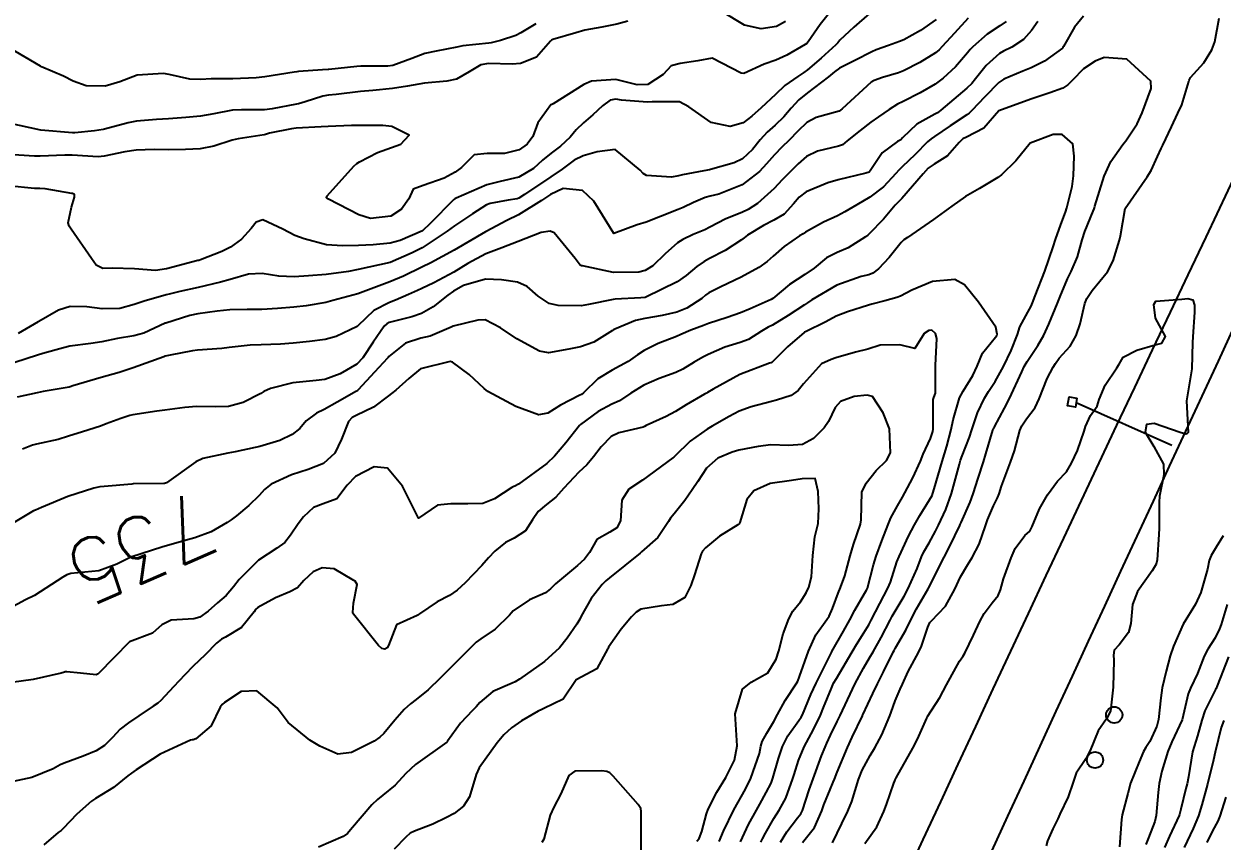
# Model space of a CAD drawing. Header units: metres. Extents: x 318500 to 325275, y 7408834 to 7428799.
# Drawn here: x 319993.8 to 320068.9, y 7411894.6 to 7411945.8 of the extents above; entities that cross this region are included whole.
import ezdxf
from ezdxf.enums import TextEntityAlignment as Align

# ---------------------------------------------------------------- set-up
doc = ezdxf.new("R2010")
doc.units = ezdxf.units.M
doc.header["$MEASUREMENT"] = 0
for name, color, linetype in [('Cotas', 45, 'Continuous'), ('Curvas de Nivel 1m', 11, 'Continuous'), ('Curvas de Nivel 5m', 15, 'Continuous'), ('Linha Férrea', 20, 'Continuous'), ('Postes', 20, 'Continuous'), ('Pórticos', 45, 'Continuous')]:
    doc.layers.add(name, color=color, linetype=linetype)
doc.styles.add('Style-STANDARD', font='STANDARD.shx')

msp = doc.modelspace()

# ---------------------------------------------------------------- linework, layer by layer
at = {"layer": 'Curvas de Nivel 1m', "flags": 128}
for points, elevation in [([(320046.822, 7411946.413), (320045.851, 7411945.563), (320044.974, 7411944.739), (320044.838, 7411944.576), (320044.716, 7411944.444), (320043.79, 7411943.625), (320042.946, 7411942.889), (320042.709, 7411942.707), (320042.331, 7411942.476), (320041.519, 7411941.899), (320040.928, 7411941.333), (320040.036, 7411940.503), (320039.448, 7411939.976), (320038.906, 7411939.557), (320038.097, 7411939.338), (320036.905, 7411939.582), (320035.508, 7411940.564), (320034.923, 7411940.878), (320033.206, 7411940.879), (320032.923, 7411940.859), (320031.282, 7411940.983), (320030.924, 7411941.039), (320030.571, 7411940.986), (320030.091, 7411940.638), (320029.492, 7411940.063), (320028.904, 7411939.561), (320028.44, 7411939.114), (320028.072, 7411938.662), (320027.461, 7411938.091), (320026.875, 7411937.655), (320026.336, 7411937.22), (320025.766, 7411936.696), (320024.854, 7411936.153), (320023.684, 7411935.889), (320022.85, 7411935.684), (320020.93, 7411934.848), (320020.84, 7411934.805), (320020.78, 7411934.761), (320019.289, 7411933.255), (320018.823, 7411932.79), (320017.41, 7411932.195), (320016.798, 7411932.025), (320015.715, 7411931.907), (320014.795, 7411931.87), (320013.797, 7411931.853), (320012.796, 7411931.912), (320011.401, 7411932.284), (320010.804, 7411932.505), (320010.059, 7411932.901), (320008.819, 7411933.492), (320008.399, 7411933.343), (320008.087, 7411932.931), (320007.477, 7411932.262), (320006.792, 7411931.767), (320006.248, 7411931.495), (320004.9, 7411930.969), (320004.806, 7411930.944), (320004.78, 7411930.936), (320004.736, 7411930.927), (320002.774, 7411930.411), (320002.078, 7411930.315), (320000.774, 7411930.41), (319999.363, 7411930.456), (319998.774, 7411930.437), (319998.366, 7411930.646), (319998.066, 7411931.061), (319996.807, 7411932.89), (319996.668, 7411933.082), (319996.609, 7411933.287), (319996.828, 7411934.279), (319997.001, 7411934.914), (319997.016, 7411935.077), (319996.891, 7411935.13), (319996.841, 7411935.139), (319995.165, 7411935.427), (319994.843, 7411935.443), (319994.5, 7411935.457), (319992.845, 7411935.617)], 741), ([(320044.314, 7411946.45), (320043.73, 7411945.718), (320042.972, 7411944.629), (320042.9, 7411944.542), (320042.795, 7411944.472), (320041.639, 7411943.804), (320040.955, 7411943.486), (320040.222, 7411943.23), (320038.942, 7411942.663), (320038.793, 7411942.671), (320036.956, 7411943.607), (320036.072, 7411943.44), (320034.951, 7411943.286), (320034.392, 7411943.135), (320033.889, 7411942.586), (320032.934, 7411941.965), (320032.267, 7411941.943), (320030.936, 7411942.28), (320029.412, 7411942.168), (320028.933, 7411941.956), (320027.003, 7411940.761), (320026.92, 7411940.716), (320026.861, 7411940.681), (320026.04, 7411939.556), (320025.725, 7411938.697), (320025.364, 7411938.222), (320024.877, 7411937.876), (320023.956, 7411937.637), (320022.874, 7411937.647), (320022.059, 7411937.555), (320021.266, 7411936.754), (320020.857, 7411936.461), (320020.179, 7411936.096), (320018.848, 7411935.629), (320018.233, 7411935.41), (320017.959, 7411934.799), (320017.488, 7411934.146), (320016.824, 7411933.715), (320015.561, 7411933.569), (320014.824, 7411933.793), (320012.933, 7411934.775), (320012.839, 7411934.832), (320012.802, 7411934.87), (320012.796, 7411934.915), (320012.841, 7411934.982), (320014.512, 7411936.845), (320014.692, 7411937.013), (320014.864, 7411937.12), (320015.998, 7411937.698), (320016.878, 7411938.018), (320017.458, 7411938.227), (320017.984, 7411938.799), (320016.898, 7411939.341), (320016.331, 7411939.386), (320014.898, 7411939.396), (320014.359, 7411939.387), (320012.897, 7411939.331), (320012.465, 7411939.306), (320010.895, 7411939.225), (320010.597, 7411939.192), (320009.233, 7411938.915), (320008.971, 7411938.836), (320008.888, 7411938.808), (320007.263, 7411938.566), (320006.883, 7411938.466), (320005.748, 7411938.09), (320004.874, 7411937.932), (320003.969, 7411937.888), (320002.873, 7411937.88), (320002.001, 7411937.885), (320000.872, 7411937.849), (320000.16, 7411937.748), (319998.866, 7411937.467), (319998.483, 7411937.439), (319996.867, 7411937.53), (319996.412, 7411937.541), (319994.865, 7411937.47), (319994.51, 7411937.469), (319992.867, 7411937.576)], 742), ([(320060.24, 7411946.238), (320059.675, 7411945.558), (320058.972, 7411944.355), (320058.935, 7411944.286), (320058.909, 7411944.251), (320057.795, 7411943.43), (320056.951, 7411943.016), (320056.429, 7411942.807), (320055.24, 7411942.306), (320054.938, 7411942.099), (320054.058, 7411941.189), (320053.244, 7411940.327), (320053.076, 7411940.17), (320052.916, 7411940.059), (320051.879, 7411939.371), (320050.895, 7411938.715), (320050.687, 7411938.569), (320050.46, 7411938.366), (320049.676, 7411937.58), (320048.866, 7411936.803), (320048.657, 7411936.598), (320048.476, 7411936.394), (320047.7, 7411935.553), (320046.845, 7411934.895), (320046.023, 7411934.422), (320045.284, 7411933.982), (320044.829, 7411933.734), (320043.939, 7411933.337), (320042.814, 7411932.712), (320042.668, 7411932.616), (320042.441, 7411932.474), (320041.471, 7411931.812), (320040.791, 7411931.203), (320040.416, 7411930.865), (320039.9, 7411930.503), (320038.774, 7411929.883), (320037.504, 7411929.276), (320036.764, 7411928.901), (320036.558, 7411928.756), (320036.312, 7411928.554), (320035.369, 7411927.945), (320034.747, 7411927.701), (320033.835, 7411927.493), (320032.741, 7411927.307), (320032.168, 7411927.18), (320030.858, 7411926.628), (320030.775, 7411926.583), (320030.729, 7411926.545), (320029.551, 7411925.808), (320028.713, 7411925.524), (320027.994, 7411925.377), (320026.707, 7411925.14), (320026.152, 7411925.244), (320024.72, 7411926.034), (320023.695, 7411926.72), (320022.737, 7411927.226), (320022.273, 7411927.201), (320020.731, 7411926.819), (320020.691, 7411926.8), (320020.619, 7411926.762), (320019.3, 7411926.203), (320018.719, 7411926.076), (320017.757, 7411925.757), (320016.702, 7411924.921), (320016.654, 7411924.857), (320016.615, 7411924.811), (320015.802, 7411923.934), (320014.789, 7411922.838), (320014.731, 7411922.788), (320014.679, 7411922.756), (320013.472, 7411922.054), (320012.661, 7411921.605), (320012.164, 7411921.368), (320011.519, 7411920.881), (320011.118, 7411920.41), (320010.637, 7411920.022), (320009.883, 7411919.65), (320008.625, 7411919.28), (320008.33, 7411919.219), (320007.076, 7411918.943), (320006.619, 7411918.863), (320005.051, 7411918.531), (320004.613, 7411918.318), (320002.764, 7411916.998), (320002.64, 7411916.959), (320002.599, 7411916.957), (320000.692, 7411916.935), (320000.598, 7411916.929), (319998.868, 7411916.775), (319998.595, 7411916.746), (319998.211, 7411916.672), (319996.581, 7411916.149), (319994.932, 7411915.463), (319994.572, 7411915.295), (319994.444, 7411915.238), (319994.235, 7411915.113), (319993.194, 7411914.49)], 736), ([(320052.997, 7411946.131), (320052.141, 7411945.184), (320051.382, 7411944.354), (320051.183, 7411944.141), (320050.964, 7411943.959), (320049.976, 7411943.353), (320048.946, 7411942.812), (320048.643, 7411942.695), (320047.633, 7411942.403), (320047.122, 7411942.225), (320046.937, 7411942.113), (320045.108, 7411940.437), (320045.006, 7411940.352), (320044.918, 7411940.303), (320043.483, 7411939.889), (320042.907, 7411939.592), (320042.329, 7411939.046), (320041.79, 7411938.481), (320041.341, 7411938.028), (320040.876, 7411937.552), (320040.372, 7411936.993), (320039.924, 7411936.504), (320038.851, 7411935.669), (320037.389, 7411935.085), (320036.844, 7411934.967), (320036.519, 7411934.878), (320035.789, 7411934.561), (320035.147, 7411934.255), (320034.833, 7411934.135), (320033.718, 7411933.696), (320032.821, 7411933.327), (320032.267, 7411933.16), (320030.81, 7411932.63), (320029.556, 7411934.643), (320028.847, 7411935.328), (320027.632, 7411935.453), (320026.844, 7411935.067), (320026.277, 7411934.688), (320024.826, 7411933.79), (320024.101, 7411933.437), (320022.81, 7411932.762), (320022.76, 7411932.731), (320020.792, 7411931.573), (320019.328, 7411930.782), (320018.777, 7411930.507), (320017.624, 7411929.949), (320016.768, 7411929.591), (320014.76, 7411928.84), (320013.194, 7411928.423), (320012.752, 7411928.308), (320011.528, 7411928.102), (320010.747, 7411928.014), (320009.722, 7411927.929), (320008.744, 7411927.872), (320007.818, 7411927.859), (320006.743, 7411927.84), (320005.941, 7411927.759), (320004.739, 7411927.595), (320004.229, 7411927.486), (320002.73, 7411927.015), (320002.695, 7411927.001), (320001.351, 7411926.39), (320000.718, 7411926.218), (319999.709, 7411926.046), (319998.712, 7411925.836), (319998.028, 7411925.742), (319996.707, 7411925.564), (319996.326, 7411925.465), (319995.032, 7411925.105), (319994.699, 7411925.007), (319993.279, 7411924.539)], 739), ([(320041.555, 7411945.921), (320040.987, 7411945.59), (320040.03, 7411945.459), (320038.987, 7411945.679), (320037.581, 7411946.541)], 743), ([(320044.505, 7411894.437), (320045.091, 7411895.656), (320045.462, 7411896.423), (320045.717, 7411897.042), (320046.135, 7411898.413), (320046.366, 7411899.004), (320046.87, 7411899.91), (320047.16, 7411900.402), (320047.589, 7411901.201), (320048.089, 7411902.393), (320048.173, 7411902.633), (320048.424, 7411903.34), (320048.754, 7411904.067), (320048.898, 7411904.383), (320049.245, 7411905.175), (320049.889, 7411906.369), (320050.074, 7411906.758), (320050.484, 7411907.963), (320050.603, 7411908.244), (320050.71, 7411908.357), (320051.583, 7411909.265), (320052.17, 7411910.335), (320052.528, 7411911.115), (320052.977, 7411911.884), (320053.254, 7411912.323), (320053.704, 7411913.167), (320054.095, 7411914.315), (320054.214, 7411914.675), (320054.589, 7411915.555), (320054.847, 7411916.056), (320054.945, 7411916.305), (320055.104, 7411916.802), (320055.669, 7411918.294), (320055.907, 7411919.014), (320056.253, 7411920.286), (320056.366, 7411920.573), (320056.661, 7411921.022), (320057.215, 7411921.729), (320057.454, 7411922.268), (320057.965, 7411923.533), (320058.343, 7411924.255), (320058.474, 7411924.483), (320058.708, 7411924.807), (320059.392, 7411925.571), (320059.765, 7411926.24), (320060.018, 7411926.96), (320060.321, 7411928.234), (320060.439, 7411928.558), (320060.768, 7411929.049), (320061.734, 7411930.216), (320062.093, 7411930.908), (320062.48, 7411932.205), (320062.546, 7411932.472), (320062.84, 7411934.2), (320064.234, 7411936.179), (320064.477, 7411936.565), (320064.879, 7411937.458), (320065.091, 7411937.964), (320065.204, 7411938.167), (320065.747, 7411939.322), (320066.15, 7411940.158), (320066.396, 7411940.684), (320066.836, 7411942.151), (320066.855, 7411942.237), (320066.944, 7411942.398), (320067.767, 7411943.329), (320068.277, 7411944.13), (320068.458, 7411944.648), (320068.731, 7411946.124)], 736), ([(320031.679, 7411945.931), (320030.987, 7411945.745), (320030.059, 7411945.564), (320028.981, 7411945.369), (320028.425, 7411945.212), (320026.971, 7411944.78), (320026.903, 7411944.749), (320026.832, 7411944.682), (320025.967, 7411943.683), (320024.948, 7411943.275), (320024.427, 7411943.236), (320022.948, 7411943.288), (320022.478, 7411943.206), (320021.745, 7411942.748), (320020.935, 7411942.301), (320020.346, 7411942.181), (320018.933, 7411942.047), (320017.873, 7411941.858), (320016.929, 7411941.713), (320015.696, 7411941.597), (320014.927, 7411941.529), (320013.4, 7411941.338), (320012.924, 7411941.29), (320012.564, 7411941.233), (320011.468, 7411940.885), (320011.051, 7411940.755), (320010.918, 7411940.727), (320009.388, 7411940.438), (320008.912, 7411940.387), (320007.469, 7411940.384), (320006.911, 7411940.348), (320005.741, 7411940.128), (320004.905, 7411939.979), (320003.991, 7411939.897), (320002.902, 7411939.818), (320002.152, 7411939.761), (320000.9, 7411939.668), (320000.361, 7411939.572), (319998.892, 7411939.161), (319998.805, 7411939.138), (319998.254, 7411939.06), (319997.037, 7411938.928), (319996.888, 7411938.926), (319994.89, 7411939.11), (319992.896, 7411939.533)], 743), ([(320025.915, 7411945.767), (320024.977, 7411945.193), (320024.656, 7411945.032), (320023.707, 7411944.723), (320023.123, 7411944.573), (320022.967, 7411944.555), (320021.335, 7411944.384), (320020.963, 7411944.309), (320019.68, 7411944.058), (320018.957, 7411943.904), (320018.148, 7411943.602), (320016.945, 7411943.164), (320016.642, 7411943.117), (320014.944, 7411943.114), (320014.69, 7411943.098), (320012.94, 7411942.9), (320012.913, 7411942.898), (320012.547, 7411942.874), (320011.041, 7411942.787), (320010.939, 7411942.767), (320010.773, 7411942.727), (320008.935, 7411942.437), (320008.384, 7411942.378), (320006.934, 7411942.319), (320005.581, 7411942.316), (320004.933, 7411942.274), (320004.245, 7411942.293), (320002.936, 7411942.598), (320002.591, 7411942.659), (320000.935, 7411942.54), (319999.848, 7411942.123), (319998.928, 7411941.853), (319997.745, 7411941.884), (319996.931, 7411942.167), (319996.328, 7411942.483), (319994.94, 7411943.075), (319994.878, 7411943.111), (319992.957, 7411944.251)], 744), ([(320055.381, 7411945.917), (320054.99, 7411945.639), (320054.189, 7411945.111), (320053.29, 7411944.327), (320053.135, 7411944.161), (320052.964, 7411943.951), (320052.219, 7411943.073), (320051.449, 7411942.352), (320050.936, 7411941.979), (320049.99, 7411941.433), (320048.925, 7411940.902), (320048.585, 7411940.731), (320048.062, 7411940.399), (320047.385, 7411939.933), (320046.908, 7411939.601), (320046.232, 7411939.088), (320045.434, 7411938.432), (320045.13, 7411938.193), (320044.885, 7411938.092), (320043.558, 7411937.782), (320042.875, 7411937.454), (320042.353, 7411936.989), (320041.828, 7411936.48), (320041.349, 7411935.991), (320040.85, 7411935.448), (320039.808, 7411934.505), (320039.226, 7411934.123), (320038.831, 7411933.94), (320037.814, 7411933.546), (320036.817, 7411933.026), (320036.507, 7411932.861), (320035.782, 7411932.56), (320035.124, 7411932.248), (320034.802, 7411932.041), (320034.019, 7411931.355), (320033.242, 7411930.593), (320032.777, 7411930.307), (320032.37, 7411930.2), (320030.775, 7411930.18), (320028.837, 7411930.592), (320028.78, 7411930.602), (320028.742, 7411930.613), (320028.698, 7411930.651), (320028.39, 7411931.052), (320027.068, 7411932.676), (320026.811, 7411932.779), (320026.241, 7411932.689), (320024.801, 7411932.136), (320023.791, 7411931.724), (320022.789, 7411931.348), (320021.648, 7411930.747), (320020.774, 7411930.202), (320019.526, 7411929.537), (320018.764, 7411929.173), (320018.5, 7411929.055), (320017.928, 7411928.798), (320017.115, 7411928.446), (320016.752, 7411928.309), (320015.768, 7411927.801), (320014.764, 7411926.839), (320014.749, 7411926.82), (320014.729, 7411926.797), (320013.403, 7411926.176), (320012.717, 7411925.988), (320011.738, 7411925.856), (320010.713, 7411925.758), (320009.916, 7411925.698), (320008.711, 7411925.651), (320008.016, 7411925.625), (320006.708, 7411925.473), (320006.241, 7411925.421), (320004.705, 7411925.317), (320004.41, 7411925.269), (320002.999, 7411924.996), (320002.699, 7411924.941), (320002.606, 7411924.908), (320000.692, 7411924.219), (319999.804, 7411923.924), (319998.686, 7411923.608), (319996.906, 7411923.077), (319996.74, 7411923.019), (319996.679, 7411923.002), (319995.05, 7411922.729), (319994.673, 7411922.645), (319993.412, 7411922.379)], 738), ([(320057.367, 7411945.902), (320056.986, 7411945.34), (320056.484, 7411944.78), (320055.748, 7411944.298), (320055.22, 7411944.053), (320054.964, 7411943.9), (320054.125, 7411943.146), (320053.474, 7411942.325), (320053.236, 7411942.028), (320052.934, 7411941.74), (320051.288, 7411940.354), (320051.081, 7411940.194), (320050.916, 7411940.107), (320049.798, 7411939.485), (320048.893, 7411938.613), (320048.778, 7411938.505), (320048.581, 7411938.393), (320047.608, 7411937.673), (320046.862, 7411936.552), (320046.795, 7411936.477), (320046.598, 7411936.414), (320044.856, 7411935.993), (320044.208, 7411935.804), (320042.848, 7411935.246), (320042.416, 7411934.903), (320042.071, 7411934.478), (320041.473, 7411933.841), (320040.824, 7411933.453), (320040.192, 7411933.127), (320039.19, 7411932.514), (320038.972, 7411932.353), (320038.806, 7411932.222), (320037.778, 7411931.552), (320036.788, 7411931.055), (320036.459, 7411930.879), (320036.014, 7411930.558), (320035.341, 7411929.998), (320034.77, 7411929.595), (320032.801, 7411928.64), (320032.76, 7411928.625), (320032.489, 7411928.604), (320030.878, 7411928.509), (320030.758, 7411928.496), (320029.222, 7411928.176), (320028.752, 7411928.09), (320027.317, 7411928.106), (320026.754, 7411928.247), (320026.07, 7411928.69), (320025.375, 7411929.31), (320024.769, 7411929.576), (320023.772, 7411929.718), (320022.77, 7411929.771), (320021.381, 7411929.366), (320020.763, 7411929.016), (320020.409, 7411928.765), (320019.487, 7411928.041), (320018.742, 7411927.616), (320018.137, 7411927.398), (320016.734, 7411927.048), (320016.571, 7411926.974), (320016.411, 7411926.815), (320015.725, 7411925.814), (320015.083, 7411924.834), (320014.696, 7411924.439), (320013.662, 7411923.828), (320012.686, 7411923.486), (320012.144, 7411923.416), (320010.684, 7411923.269), (320009.295, 7411922.911), (320008.871, 7411922.723), (320008.675, 7411922.61), (320007.568, 7411922.035), (320006.663, 7411921.787), (320005.864, 7411921.756), (320004.662, 7411921.785), (320003.911, 7411921.731), (320002.658, 7411921.565), (320002.169, 7411921.496), (320000.653, 7411921.261), (320000.468, 7411921.217), (319999.92, 7411921.037), (319998.999, 7411920.692), (319998.643, 7411920.559), (319997.502, 7411920.202), (319996.633, 7411919.923), (319995.994, 7411919.725), (319994.625, 7411919.433), (319994.366, 7411919.371), (319993.756, 7411919.119)], 737), ([(320041.257, 7411894.48), (320041.652, 7411895.135), (320042.323, 7411896.002), (320042.527, 7411896.267), (320042.622, 7411896.466), (320043.05, 7411897.759), (320043.303, 7411898.456), (320043.826, 7411899.899), (320044.039, 7411900.445), (320044.147, 7411900.68), (320044.391, 7411901.196), (320044.796, 7411902.042), (320044.987, 7411902.431), (320045.445, 7411903.404), (320045.922, 7411904.418), (320046.45, 7411905.379), (320046.832, 7411906.031), (320047.047, 7411906.404), (320047.557, 7411907.315), (320048.121, 7411908.394), (320048.249, 7411908.637), (320048.5, 7411909.064), (320048.997, 7411909.899), (320049.251, 7411910.379), (320049.802, 7411911.641), (320050.085, 7411912.367), (320050.23, 7411912.68), (320050.553, 7411913.245), (320050.955, 7411913.964), (320051.152, 7411914.351), (320051.606, 7411915.324), (320051.966, 7411916.34), (320052.454, 7411918.168), (320052.497, 7411918.332), (320052.528, 7411918.425), (320052.626, 7411918.703), (320053.096, 7411919.873), (320053.242, 7411920.324), (320053.591, 7411921.396), (320054.026, 7411922.317), (320054.274, 7411922.724), (320054.691, 7411923.361), (320055.213, 7411924.302), (320055.709, 7411925.301), (320056.09, 7411926.29), (320056.249, 7411926.776), (320056.751, 7411927.705), (320056.955, 7411928.079), (320057.038, 7411928.276), (320057.209, 7411928.718), (320057.81, 7411930.265), (320058.342, 7411931.796), (320058.487, 7411932.255), (320058.824, 7411933.189), (320059.109, 7411933.974), (320059.191, 7411934.246), (320059.532, 7411935.565), (320059.609, 7411936.243), (320059.644, 7411937.476), (320059.576, 7411938.243), (320058.899, 7411938.826), (320058.329, 7411938.828), (320056.89, 7411938.28), (320055.993, 7411937.174), (320055.088, 7411936.307), (320054.858, 7411936.136), (320053.717, 7411935.456), (320052.846, 7411934.949), (320051.982, 7411934.343), (320050.827, 7411933.511), (320049.207, 7411932.384), (320048.969, 7411932.226), (320048.805, 7411932.068), (320048.061, 7411931.127), (320047.384, 7411930.404), (320047.043, 7411930.142), (320046.776, 7411930.042), (320046.292, 7411929.934), (320044.769, 7411929.389), (320043.213, 7411928.463), (320042.949, 7411928.275), (320042.755, 7411928.151), (320041.734, 7411927.491), (320040.736, 7411926.89), (320040.477, 7411926.751), (320040.062, 7411926.5), (320039.245, 7411925.989), (320038.719, 7411925.797), (320037.751, 7411925.498), (320036.707, 7411925.038), (320036.388, 7411924.87), (320035.844, 7411924.559), (320035.132, 7411924.13), (320034.693, 7411923.919), (320033.646, 7411923.542), (320032.685, 7411923.126), (320031.873, 7411922.612), (320031.152, 7411922.144), (320030.67, 7411921.933), (320029.818, 7411921.483), (320028.706, 7411920.649), (320028.677, 7411920.622), (320028.649, 7411920.587), (320027.79, 7411919.505), (320027.095, 7411918.673), (320026.615, 7411918.223), (320024.822, 7411916.927), (320024.601, 7411916.801), (320024.539, 7411916.772), (320024.413, 7411916.712), (320023.316, 7411915.996), (320022.585, 7411915.713), (320021.65, 7411915.678), (320020.584, 7411915.694), (320019.747, 7411915.608), (320018.57, 7411914.79), (320017.557, 7411916.8), (320016.611, 7411917.915), (320015.787, 7411917.997), (320014.606, 7411917.396), (320014.085, 7411916.848), (320013.452, 7411915.992), (320012.582, 7411915.691), (320011.989, 7411915.466), (320011.351, 7411914.882), (320011.016, 7411914.433), (320010.552, 7411913.719), (320010.184, 7411913.256), (320009.678, 7411912.903), (320008.532, 7411912.151), (320007.317, 7411910.938), (320006.974, 7411910.483), (320006.505, 7411909.942), (320005.963, 7411909.49), (320005.39, 7411908.961), (320004.862, 7411908.588), (320004.483, 7411908.48), (320003.067, 7411908.405), (320002.476, 7411908.094), (320001.895, 7411907.582), (320000.46, 7411907.03), (319999.463, 7411906.027), (319998.517, 7411905.049), (319998.469, 7411905.021), (319998.439, 7411905.007), (319998.364, 7411904.976), (319997.388, 7411905.066), (319996.52, 7411905.168), (319996.431, 7411905.157), (319996.371, 7411905.141), (319996.162, 7411905.084), (319994.426, 7411904.679), (319993.061, 7411904.486)], 734), ([(320040.017, 7411894.494), (320040.112, 7411894.684), (320040.308, 7411895.054), (320040.838, 7411895.969), (320041.168, 7411896.482), (320041.575, 7411897.245), (320042.03, 7411898.473), (320042.106, 7411898.729), (320042.371, 7411899.606), (320042.727, 7411900.465), (320043.315, 7411901.538), (320043.752, 7411902.45), (320043.944, 7411902.92), (320044.435, 7411904.129), (320044.531, 7411904.346), (320044.577, 7411904.438), (320044.748, 7411904.741), (320045.739, 7411906.421), (320046.013, 7411906.87), (320046.478, 7411907.61), (320046.782, 7411908.111), (320046.937, 7411908.406), (320047.465, 7411909.441), (320047.968, 7411910.396), (320048.131, 7411910.787), (320048.537, 7411912.046), (320048.673, 7411912.388), (320049.278, 7411913.661), (320049.651, 7411914.374), (320049.984, 7411914.964), (320050.594, 7411915.937), (320050.743, 7411916.213), (320050.798, 7411916.357), (320050.876, 7411916.629), (320051.388, 7411918.348), (320051.672, 7411919.306), (320051.933, 7411920.341), (320052.058, 7411920.94), (320052.469, 7411922.333), (320052.684, 7411922.754), (320053.294, 7411923.724), (320053.575, 7411924.321), (320053.896, 7411925.135), (320054.727, 7411926.123), (320054.803, 7411926.235), (320054.817, 7411926.309), (320054.737, 7411926.752), (320053.658, 7411928.321), (320052.771, 7411929.409), (320052.172, 7411929.737), (320050.773, 7411929.616), (320049.469, 7411929.081), (320048.763, 7411928.699), (320048.547, 7411928.608), (320047.787, 7411928.4), (320046.965, 7411928.199), (320046.756, 7411928.133), (320045.454, 7411927.724), (320044.745, 7411927.444), (320044.093, 7411927.096), (320042.819, 7411926.469), (320042.76, 7411926.439), (320042.729, 7411926.421), (320041.678, 7411925.518), (320040.701, 7411924.547), (320040.668, 7411924.523), (320040.564, 7411924.492), (320038.693, 7411923.783), (320037.018, 7411922.88), (320036.681, 7411922.669), (320036.606, 7411922.626), (320036.477, 7411922.552), (320035.344, 7411921.889), (320034.663, 7411921.467), (320034.076, 7411921.162), (320032.831, 7411920.597), (320032.718, 7411920.53), (320032.648, 7411920.486), (320031.127, 7411920.139), (320030.639, 7411919.902), (320030.009, 7411919.256), (320029.539, 7411918.641), (320029.119, 7411918.14), (320028.61, 7411917.661), (320027.662, 7411916.664), (320027.166, 7411916.097), (320026.585, 7411915.652), (320026.056, 7411915.21), (320025.709, 7411914.693), (320025.259, 7411914), (320024.552, 7411913.541), (320024.01, 7411913.253), (320023.342, 7411912.722), (320022.955, 7411912.307), (320022.531, 7411911.824), (320021.49, 7411910.745), (320020.993, 7411910.273), (320020.508, 7411909.936), (320019.735, 7411909.538), (320018.63, 7411908.788), (320018.555, 7411908.723), (320018.489, 7411908.692), (320017.18, 7411908.103), (320016.689, 7411906.808), (320016.607, 7411906.66), (320016.458, 7411906.581), (320016.272, 7411906.627), (320016.057, 7411906.816), (320014.489, 7411908.762), (320014.451, 7411908.841), (320014.445, 7411908.887), (320014.499, 7411909.471), (320014.721, 7411910.633), (320014.587, 7411910.839), (320014.55, 7411910.869), (320014.52, 7411910.887), (320013.276, 7411911.607), (320012.528, 7411911.667), (320011.967, 7411911.435), (320011.371, 7411910.881), (320010.98, 7411910.419), (320010.509, 7411910.173), (320009.603, 7411909.804), (320008.494, 7411909.199), (320008.355, 7411909.059), (320008.266, 7411908.923), (320007.463, 7411907.947), (320006.466, 7411907.332), (320006.214, 7411907.202), (320005.902, 7411906.956), (320005.192, 7411906.223), (320004.445, 7411905.504), (320003.913, 7411904.978), (320003.205, 7411904.212), (320002.416, 7411903.371), (320002.22, 7411903.196), (320001.939, 7411903.007), (320001.03, 7411902.391), (320000.394, 7411901.958), (319999.861, 7411901.563), (319999.395, 7411901.04), (319998.884, 7411900.536), (319998.367, 7411900.211), (319997.554, 7411899.871), (319996.355, 7411899.438), (319996.109, 7411899.328), (319995.671, 7411899.09), (319994.344, 7411898.544), (319993.171, 7411898.292)], 733), ([(320046.54, 7411894.408), (320047.278, 7411895.438), (320047.733, 7411896.396), (320047.888, 7411896.843), (320048.357, 7411898.188), (320048.411, 7411898.337), (320048.433, 7411898.389), (320048.491, 7411898.518), (320049.542, 7411900.373), (320049.825, 7411900.931), (320050.408, 7411902.259), (320050.439, 7411902.33), (320050.46, 7411902.359), (320051.229, 7411903.547), (320051.647, 7411904.342), (320052.455, 7411905.819), (320052.665, 7411906.12), (320052.795, 7411906.327), (320053.348, 7411907.45), (320053.742, 7411908.317), (320054.003, 7411908.809), (320054.508, 7411909.492), (320054.886, 7411909.933), (320055.042, 7411910.302), (320055.217, 7411910.99), (320055.693, 7411912.293), (320055.96, 7411912.877), (320056.561, 7411913.693), (320056.864, 7411913.977), (320057.014, 7411914.273), (320057.481, 7411915.372), (320057.978, 7411916.259), (320058.609, 7411917.108), (320059.167, 7411917.692), (320059.492, 7411918.241), (320059.85, 7411919.019), (320060.279, 7411920.234), (320060.359, 7411920.529), (320060.665, 7411921.222), (320061.097, 7411921.8), (320061.208, 7411922.222), (320061.593, 7411923.12), (320062.327, 7411924.206), (320062.459, 7411924.448), (320062.71, 7411924.877), (320063.579, 7411925.325), (320064.722, 7411925.652), (320065.134, 7411925.756), (320065.383, 7411926.163), (320064.747, 7411927.322), (320064.649, 7411928.172), (320064.762, 7411928.393), (320066.406, 7411928.512), (320066.764, 7411928.548), (320067.08, 7411928.462), (320067.192, 7411928.144), (320067.196, 7411927.701), (320067.083, 7411926.145), (320067.069, 7411925.8), (320067.014, 7411924.145), (320066.68, 7411922.15), (320066.79, 7411920.148), (320066.717, 7411920.081), (320066.648, 7411920.046), (320066.296, 7411920.154), (320064.658, 7411920.727), (320064.18, 7411920.654), (320064.099, 7411920.178), (320064.637, 7411919.285), (320065.257, 7411918.164), (320065.265, 7411917.512), (320065.006, 7411916.166), (320064.973, 7411915.787), (320064.975, 7411914.166), (320064.962, 7411913.768), (320064.854, 7411912.167), (320064.789, 7411911.916), (320064.533, 7411911.482), (320063.608, 7411910.184), (320063.311, 7411909.385), (320063.206, 7411908.189), (320063.057, 7411907.615), (320062.47, 7411906.851), (320062.152, 7411906.517), (320062.118, 7411906.205), (320062.145, 7411905.893), (320062.099, 7411904.205), (320061.92, 7411902.704), (320061.681, 7411902.211), (320061.162, 7411901.456), (320060.644, 7411900.226), (320060.375, 7411899.705), (320059.785, 7411898.817), (320059.58, 7411898.238), (320059.263, 7411897.324), (320058.756, 7411896.246), (320058.621, 7411895.952), (320058.316, 7411895.325), (320057.988, 7411894.572), (320057.902, 7411894.256)], 737), ([(320038.737, 7411894.513), (320039.241, 7411895.582), (320039.742, 7411896.499), (320039.957, 7411896.874), (320040.346, 7411897.588), (320040.656, 7411898.187), (320040.769, 7411898.486), (320041.132, 7411899.723), (320041.382, 7411900.48), (320041.716, 7411901.15), (320042.404, 7411902.102), (320042.552, 7411902.324), (320042.625, 7411902.467), (320043.157, 7411903.732), (320043.48, 7411904.454), (320044.46, 7411906.419), (320044.472, 7411906.44), (320045.203, 7411907.705), (320045.597, 7411908.423), (320045.902, 7411909.016), (320046.515, 7411910.057), (320046.644, 7411910.282), (320046.694, 7411910.408), (320047.081, 7411911.858), (320047.242, 7411912.403), (320047.594, 7411913.36), (320048.003, 7411914.396), (320048.166, 7411914.805), (320048.588, 7411915.567), (320048.888, 7411916.094), (320049.044, 7411916.383), (320049.542, 7411917.309), (320050.023, 7411918.369), (320050.193, 7411918.8), (320050.641, 7411919.783), (320050.793, 7411920.213), (320050.814, 7411920.358), (320050.82, 7411922.216), (320050.852, 7411922.357), (320050.958, 7411922.631), (320050.951, 7411924.356), (320051.035, 7411926.046), (320050.968, 7411926.356), (320050.733, 7411926.57), (320050.54, 7411926.556), (320050.258, 7411926.367), (320049.667, 7411925.424), (320048.719, 7411925.642), (320047.492, 7411925.629), (320046.715, 7411925.387), (320045.946, 7411925.187), (320044.706, 7411924.837), (320044.414, 7411924.734), (320043.825, 7411924.453), (320042.687, 7411923.2), (320042.363, 7411922.793), (320041.914, 7411922.478), (320040.989, 7411922.173), (320040.674, 7411922.099), (320039.414, 7411921.764), (320038.664, 7411921.485), (320038.03, 7411921.159), (320036.968, 7411920.545), (320036.761, 7411920.436), (320036.647, 7411920.373), (320035.581, 7411919.615), (320034.622, 7411918.676), (320034.571, 7411918.62), (320034.509, 7411918.572), (320032.606, 7411917.17), (320031.74, 7411916.613), (320031.303, 7411915.906), (320031.214, 7411914.62), (320030.996, 7411914.191), (320030.559, 7411913.904), (320029.74, 7411913.45), (320029.286, 7411912.643), (320028.97, 7411912.211), (320028.532, 7411911.828), (320027.15, 7411910.671), (320026.83, 7411910.361), (320026.512, 7411910.116), (320025.527, 7411909.672), (320024.494, 7411908.972), (320024.364, 7411908.839), (320024.256, 7411908.712), (320023.368, 7411907.83), (320022.468, 7411907.231), (320022.185, 7411907.013), (320021.915, 7411906.738), (320020.445, 7411905.293), (320019.923, 7411904.768), (320019.172, 7411904.036), (320018.42, 7411903.427), (320018.053, 7411903.156), (320017.668, 7411902.797), (320017.079, 7411902.124), (320016.387, 7411901.29), (320016.141, 7411901.056), (320015.78, 7411900.819), (320014.373, 7411900.103), (320013.508, 7411899.989), (320012.376, 7411900.5), (320011.751, 7411900.876), (320010.396, 7411901.976), (320009.699, 7411902.901), (320008.426, 7411903.968), (320007.441, 7411903.919), (320006.414, 7411903.23), (320006.257, 7411903.107), (320006.131, 7411902.953), (320005.576, 7411901.774), (320004.615, 7411900.968), (320004.452, 7411900.897), (320004.379, 7411900.891), (320004.28, 7411900.872), (320002.37, 7411899.992), (320000.88, 7411899.022), (320000.571, 7411898.813), (320000.354, 7411898.645), (319999.461, 7411897.917), (319998.332, 7411897.224), (319998.063, 7411897.054), (319997.148, 7411896.238), (319996.304, 7411895.342), (319996.169, 7411895.215), (319995.989, 7411895.085), (319995.077, 7411894.309)], 732), ([(320037.4, 7411894.533), (320037.675, 7411895.164), (320038.315, 7411896.52), (320039.058, 7411897.801), (320039.391, 7411898.505), (320039.922, 7411900.044), (320040.015, 7411900.495), (320040.089, 7411900.79), (320040.392, 7411901.315), (320040.834, 7411902.055), (320041.067, 7411902.483), (320041.549, 7411903.353), (320042.269, 7411904.472), (320042.331, 7411904.581), (320042.444, 7411904.87), (320042.995, 7411906.462), (320043.459, 7411907.471), (320044.155, 7411908.445), (320044.291, 7411908.645), (320044.5, 7411909.137), (320044.867, 7411910.082), (320045.015, 7411910.433), (320045.279, 7411911.18), (320045.608, 7411912.424), (320045.826, 7411913.146), (320046.256, 7411914.415), (320046.295, 7411914.693), (320046.34, 7411916.414), (320046.606, 7411916.977), (320047.251, 7411917.766), (320047.882, 7411918.397), (320048.15, 7411918.872), (320048.078, 7411920.396), (320047.681, 7411921.384), (320047.014, 7411922.407), (320046.681, 7411922.505), (320045.874, 7411922.422), (320045.003, 7411922.108), (320044.669, 7411921.733), (320044.248, 7411920.855), (320043.983, 7411920.45), (320043.323, 7411919.776), (320042.634, 7411919.397), (320041.759, 7411919.352), (320040.633, 7411919.387), (320039.854, 7411919.279), (320038.628, 7411919.051), (320038.223, 7411918.929), (320037.33, 7411918.539), (320036.614, 7411917.928), (320036.069, 7411917.092), (320035.719, 7411916.559), (320035.258, 7411915.896), (320034.577, 7411915.062), (320034.362, 7411914.784), (320034.238, 7411914.575), (320033.554, 7411913.586), (320032.541, 7411912.688), (320032.494, 7411912.647), (320032.444, 7411912.601), (320030.524, 7411911.055), (320030.297, 7411910.857), (320030.075, 7411910.634), (320029.393, 7411909.755), (320028.756, 7411908.647), (320028.668, 7411908.467), (320028.482, 7411908.144), (320027.869, 7411907.259), (320027.397, 7411906.666), (320026.451, 7411905.801), (320024.897, 7411904.703), (320024.618, 7411904.526), (320024.436, 7411904.448), (320023.229, 7411903.921), (320022.417, 7411903.227), (320022.183, 7411902.964), (320021.955, 7411902.737), (320021.205, 7411901.94), (320020.381, 7411900.812), (320020.356, 7411900.785), (320020.332, 7411900.761), (320018.366, 7411899.35), (320017.776, 7411898.796), (320017.095, 7411898.056), (320016.339, 7411897.439), (320015.988, 7411897.162), (320015.644, 7411896.82), (320015.029, 7411896.12), (320014.306, 7411895.247), (320014.112, 7411895.034), (320013.847, 7411894.847), (320012.293, 7411894.173)], 731), ([(320068.995, 7411913.682), (320068.553, 7411912.963), (320068.229, 7411912.44), (320068.115, 7411912.126), (320068.005, 7411911.598), (320067.584, 7411910.134), (320067.247, 7411909.4), (320066.49, 7411908.15), (320065.865, 7411906.76), (320065.668, 7411906.158), (320065.409, 7411905.202), (320065.159, 7411904.163), (320065.07, 7411903.524), (320064.933, 7411902.165), (320064.825, 7411901.744), (320064.389, 7411900.788), (320064.145, 7411900.412), (320063.996, 7411900.176), (320063.717, 7411899.524), (320063.183, 7411898.188), (320063.006, 7411897.535), (320062.666, 7411896.195), (320062.617, 7411895.904), (320062.485, 7411894.197)], 736), ([(320069.33, 7411906.107), (320068.603, 7411904.279), (320068.541, 7411904.118), (320068.511, 7411904.046), (320068.437, 7411903.918), (320067.835, 7411902.713), (320067.652, 7411902.131), (320067.374, 7411901.157), (320067.058, 7411900.14), (320066.81, 7411898.589), (320066.729, 7411898.144), (320066.656, 7411897.845), (320066.336, 7411896.542), (320066.257, 7411896.225), (320066.227, 7411896.151), (320065.617, 7411894.85), (320065.311, 7411894.16)], 734), ([(320069.035, 7411902.111), (320068.852, 7411901.664), (320068.479, 7411900.119), (320068.375, 7411899.639), (320068.005, 7411898.125), (320067.647, 7411896.824), (320067.43, 7411896.133), (320067.116, 7411895.34), (320066.541, 7411894.146)], 733), ([(320032.517, 7411892.831), (320032.517, 7411894.597), (320032.518, 7411896.407), (320032.505, 7411896.597), (320032.334, 7411896.844), (320030.753, 7411898.624), (320030.562, 7411898.827), (320030.363, 7411898.911), (320030.047, 7411898.949), (320028.363, 7411898.926), (320027.982, 7411898.656), (320027.487, 7411897.519), (320027.051, 7411896.669), (320026.818, 7411896.177), (320026.415, 7411894.678), (320026.298, 7411894.469)], 729), ([(320069.147, 7411897.31), (320068.785, 7411896.113), (320068.644, 7411895.796), (320068.316, 7411895.2), (320067.96, 7411894.471)], 732)]:
    msp.add_lwpolyline(points, dxfattribs=dict(at, elevation=elevation))
at = {"layer": 'Curvas de Nivel 5m', "flags": 128}
for points, elevation in [([(320050.995, 7411946.032), (320050.011, 7411945.348), (320048.976, 7411944.767), (320048.712, 7411944.655), (320048.017, 7411944.4), (320047.246, 7411944.127), (320046.964, 7411944.005), (320045.915, 7411943.467), (320044.948, 7411942.988), (320044.625, 7411942.765), (320044.257, 7411942.45), (320042.93, 7411941.441), (320042.389, 7411941.012), (320041.913, 7411940.48), (320041.464, 7411939.932), (320040.904, 7411939.42), (320040.408, 7411938.987), (320039.983, 7411938.504), (320039.497, 7411937.894), (320038.872, 7411937.313), (320038.34, 7411937.055), (320036.861, 7411936.638), (320036.794, 7411936.617), (320036.446, 7411936.554), (320035.113, 7411936.312), (320034.857, 7411936.241), (320034.426, 7411936.147), (320032.857, 7411936.261), (320032.632, 7411936.378), (320032.452, 7411936.606), (320030.879, 7411937.9), (320029.768, 7411937.749), (320028.873, 7411937.495), (320028.308, 7411937.219), (320027.564, 7411936.669), (320026.855, 7411936.187), (320025.202, 7411935.063), (320024.841, 7411934.84), (320024.748, 7411934.804), (320024.174, 7411934.717), (320023.059, 7411934.506), (320022.835, 7411934.417), (320021.944, 7411933.861), (320020.815, 7411933.102), (320020.356, 7411932.767), (320018.794, 7411931.734), (320018.173, 7411931.412), (320016.78, 7411930.81), (320014.775, 7411930.376), (320014.181, 7411930.256), (320012.772, 7411930.049), (320011.677, 7411929.975), (320010.77, 7411929.921), (320009.813, 7411929.947), (320008.772, 7411930.125), (320007.919, 7411930.08), (320006.768, 7411929.738), (320006.154, 7411929.568), (320004.763, 7411929.25), (320003.613, 7411928.987), (320002.933, 7411928.821), (320002.757, 7411928.78), (320001.374, 7411928.397), (320000.747, 7411928.172), (319999.855, 7411927.927), (319998.743, 7411927.898), (319997.785, 7411928.024), (319996.745, 7411928.053), (319996.007, 7411927.825), (319994.777, 7411927.109), (319994.745, 7411927.095), (319994.73, 7411927.083), (319993.474, 7411926.367)], 740), ([(320042.636, 7411894.465), (320043.371, 7411895.397), (320043.835, 7411896.447), (320043.961, 7411896.821), (320044.35, 7411897.777), (320044.557, 7411898.237), (320044.634, 7411898.436), (320044.793, 7411898.862), (320045.451, 7411900.424), (320045.746, 7411901.063), (320046.381, 7411902.41), (320046.39, 7411902.43), (320046.411, 7411902.474), (320047.041, 7411903.794), (320047.318, 7411904.401), (320047.696, 7411905.149), (320048.315, 7411906.391), (320048.363, 7411906.489), (320048.464, 7411906.661), (320049.1, 7411907.762), (320049.391, 7411908.376), (320049.766, 7411909.106), (320050.491, 7411910.36), (320050.52, 7411910.409), (320051.508, 7411912.345), (320051.861, 7411913.03), (320052.493, 7411914.331), (320052.515, 7411914.387), (320052.573, 7411914.521), (320053.128, 7411915.788), (320053.328, 7411916.323), (320053.633, 7411917.297), (320053.96, 7411918.317), (320054.124, 7411918.819), (320054.56, 7411920.311), (320054.582, 7411920.38), (320054.653, 7411920.518), (320055.291, 7411921.681), (320055.597, 7411922.296), (320056.36, 7411923.948), (320056.526, 7411924.283), (320056.587, 7411924.396), (320056.705, 7411924.6), (320057.381, 7411925.609), (320057.742, 7411926.265), (320058.053, 7411926.948), (320058.596, 7411928.252), (320058.764, 7411928.677), (320059.239, 7411929.782), (320059.464, 7411930.243), (320059.86, 7411931.174), (320060.154, 7411932.237), (320060.309, 7411932.744), (320060.837, 7411934.025), (320060.901, 7411934.168), (320060.92, 7411934.229), (320060.946, 7411934.334), (320061.529, 7411936.22), (320061.948, 7411937.14), (320062.706, 7411938.203), (320062.788, 7411938.305), (320062.893, 7411938.425), (320063.602, 7411939.497), (320063.902, 7411940.185), (320064.481, 7411941.723), (320064.457, 7411942.177), (320062.96, 7411943.555), (320061.52, 7411943.663), (320060.958, 7411943.437), (320060.243, 7411942.945), (320059.539, 7411942.244), (320059.244, 7411941.94), (320058.935, 7411941.739), (320058.118, 7411941.449), (320056.928, 7411941.038), (320054.92, 7411940.31), (320053.988, 7411939.235), (320052.895, 7411938.665), (320052.674, 7411938.552), (320052.45, 7411938.337), (320051.722, 7411937.503), (320050.869, 7411936.975), (320050.511, 7411936.72), (320050.187, 7411936.37), (320048.844, 7411934.825), (320048.632, 7411934.602), (320048.43, 7411934.394), (320047.693, 7411933.535), (320046.813, 7411932.596), (320046.71, 7411932.513), (320046.569, 7411932.414), (320045.494, 7411931.735), (320044.795, 7411931.437), (320044.139, 7411931.1), (320043.361, 7411930.461), (320042.776, 7411930.048), (320041.813, 7411929.436), (320040.761, 7411928.554), (320040.663, 7411928.491), (320039.347, 7411927.915), (320038.747, 7411927.654), (320037.914, 7411927.36), (320036.737, 7411926.991), (320036.421, 7411926.867), (320035.625, 7411926.561), (320035.001, 7411926.292), (320034.724, 7411926.172), (320033.58, 7411925.725), (320032.71, 7411925.29), (320032.296, 7411925.017), (320031.71, 7411924.615), (320030.694, 7411924.053), (320029.802, 7411923.526), (320028.908, 7411922.648), (320028.786, 7411922.541), (320028.678, 7411922.49), (320027.467, 7411921.869), (320026.66, 7411921.368), (320026.085, 7411921.263), (320024.666, 7411921.78), (320022.915, 7411922.728), (320022.682, 7411922.923), (320021.738, 7411923.792), (320020.698, 7411924.568), (320020.547, 7411924.61), (320018.694, 7411924.153), (320017.95, 7411923.534), (320017.151, 7411922.805), (320016.874, 7411922.611), (320016.675, 7411922.45), (320015.741, 7411921.747), (320014.656, 7411921.226), (320014.403, 7411921.094), (320014.167, 7411920.847), (320013.739, 7411919.748), (320013.317, 7411918.86), (320012.613, 7411918.217), (320011.656, 7411917.833), (320010.606, 7411917.509), (320009.333, 7411916.909), (320008.923, 7411916.588), (320008.589, 7411916.215), (320007.925, 7411915.584), (320007.16, 7411914.941), (320006.822, 7411914.691), (320006.564, 7411914.52), (320005.573, 7411913.941), (320004.549, 7411913.561), (320004.084, 7411913.439), (320002.54, 7411913), (320000.533, 7411912.347), (319999.67, 7411911.897), (319998.524, 7411911.479), (319996.77, 7411911.324), (319996.522, 7411911.241), (319996.283, 7411911.084), (319994.498, 7411909.943), (319993.934, 7411909.678), (319992.93, 7411909.126)], 735), ([(320036.001, 7411894.553), (320036.146, 7411894.708), (320036.309, 7411895.148), (320036.617, 7411896.254), (320036.715, 7411896.544), (320037.263, 7411897.62), (320037.825, 7411898.528), (320038.371, 7411899.625), (320038.527, 7411900.518), (320038.41, 7411902.52), (320038.865, 7411904.082), (320039.417, 7411904.505), (320040.446, 7411905.102), (320040.984, 7411905.955), (320041.152, 7411906.483), (320041.415, 7411907.541), (320041.768, 7411908.477), (320042.022, 7411908.95), (320042.506, 7411909.552), (320042.865, 7411910.115), (320043.014, 7411910.463), (320043.189, 7411911.122), (320043.277, 7411912.459), (320043.393, 7411913.622), (320043.611, 7411914.454), (320043.658, 7411915.38), (320043.61, 7411916.455), (320043.425, 7411917.274), (320042.608, 7411917.256), (320041.931, 7411917.153), (320040.605, 7411916.964), (320039.576, 7411916.505), (320039.136, 7411915.968), (320038.705, 7411914.518), (320038.655, 7411914.433), (320038.568, 7411914.379), (320037.424, 7411913.67), (320036.546, 7411912.923), (320036.368, 7411912.727), (320036.276, 7411912.553), (320035.855, 7411911.229), (320035.63, 7411910.559), (320035.256, 7411909.815), (320034.502, 7411909.368), (320033.784, 7411909.297), (320032.497, 7411909.091), (320032.207, 7411908.891), (320031.915, 7411908.609), (320031.256, 7411907.841), (320030.461, 7411906.701), (320030.44, 7411906.65), (320030.433, 7411906.63), (320029.73, 7411905.354), (320028.44, 7411904.65), (320027.636, 7411903.447), (320026.413, 7411902.854), (320026.287, 7411902.806), (320026.067, 7411902.685), (320025.021, 7411902.081), (320024.394, 7411901.647), (320023.901, 7411901.201), (320023.497, 7411900.719), (320022.364, 7411899.15), (320022.172, 7411898.733), (320021.758, 7411897.32), (320021.39, 7411896.744), (320020.796, 7411896.28), (320020.319, 7411896.023), (320019.472, 7411895.614), (320018.306, 7411895.183), (320018.046, 7411895.05), (320017.763, 7411894.795), (320017.041, 7411894.054)], 730), ([(320069.243, 7411909.375), (320068.852, 7411908.115), (320068.756, 7411907.846), (320068.478, 7411907.292), (320068.024, 7411906.569), (320067.805, 7411906.13), (320067.377, 7411905.063), (320066.933, 7411904.143), (320066.796, 7411903.783), (320066.41, 7411902.15), (320065.767, 7411900.779), (320065.516, 7411900.159), (320065.142, 7411898.937), (320064.977, 7411898.164), (320064.911, 7411897.605), (320064.79, 7411896.165), (320064.704, 7411895.787), (320064.309, 7411894.755), (320064.143, 7411894.332)], 735)]:
    msp.add_lwpolyline(points, dxfattribs=dict(at, elevation=elevation))
at = {"layer": 'Linha Férrea'}
for points in [[(320008.849, 7411791.346), (320030.524, 7411841.112, -0.005892), (320095.469, 7411981.456, -0.040973), (320184.859, 7412131.817, 0.030174), (320242.249, 7412223.402, 0.087341), (320281.936, 7412354.899, 0.031269), (320283.315, 7412417.5, 0.049266), (320270.595, 7412500.199, 0.016981), (320242.602, 7412592.989, -0.039479), (320216.599, 7412699.687, -0.043029)], [(319999.761, 7411780.131, -0.012111), (320067.92, 7411932.396), (320093.517, 7411986.921, -0.031236), (320158.178, 7412099.316), (320188.302, 7412144.403, 0.023786), (320233.279, 7412216.127, 0.100375), (320277.452, 7412355.71, 0.039979), (320279.279, 7412418.607, 0.052818), (320266.401, 7412501.008, 0.015985), (320243.121, 7412578.113, -0.022066), (320218.658, 7412665.024, -0.057292)]]:
    msp.add_lwpolyline(points, format="xyb", dxfattribs=at)
at = {"layer": 'Postes'}
for centre in [(320062.16, 7411902.458), (320060.955, 7411899.631)]:
    msp.add_circle(centre, 0.509, dxfattribs=at)
at = {"layer": 'Pórticos'}
msp.add_lwpolyline([(320059.822, 7411922.315), (320059.732, 7411921.745), (320059.239, 7411921.823), (320059.328, 7411922.393)], close=True, dxfattribs=at)
msp.add_lwpolyline([(320059.777, 7411922.03), (320065.766, 7411919.362)], dxfattribs=at)

# ---------------------------------------------------------------- texts
at = {"layer": 'Cotas', "style": 'Style-STANDARD'}
msp.add_text('735', height=4, rotation=203.75402, dxfattribs=at).set_placement((320001.223, 7411912.888, 735), align=Align.MIDDLE_CENTER)

doc.saveas('drawing.dxf')
